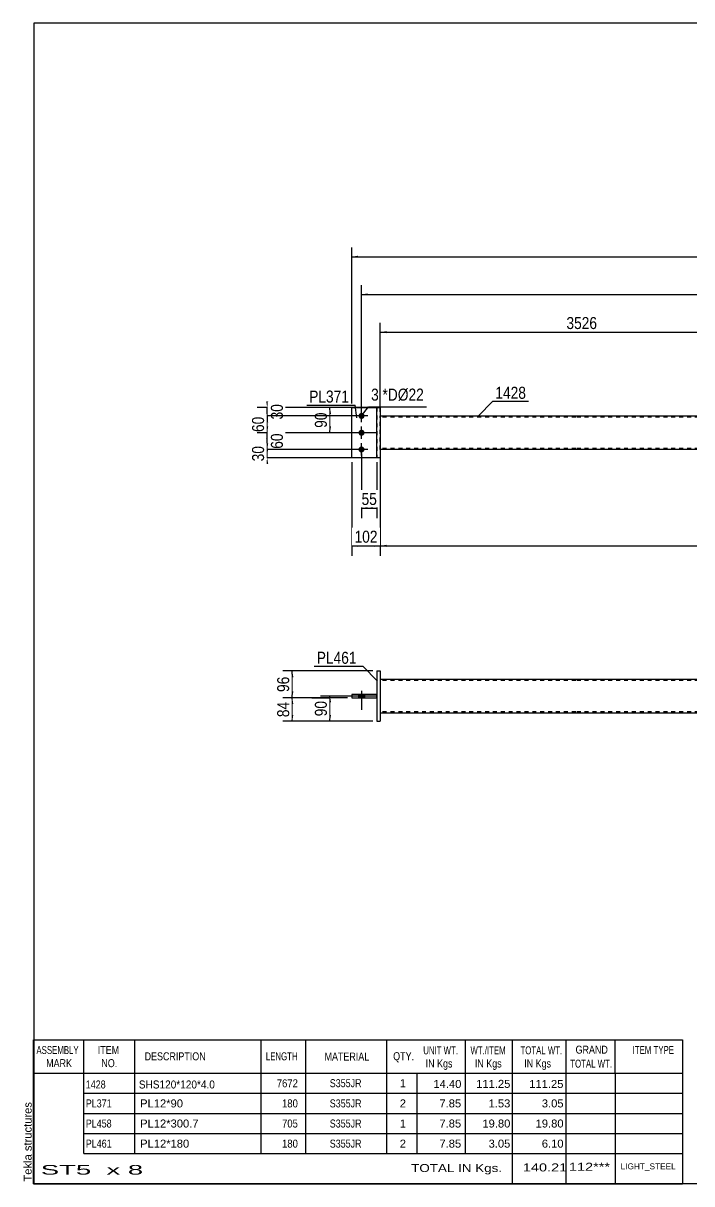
# Model space of a CAD drawing. Header units: millimetres. Extents: x 2 to 405, y 5 to 282.
# Drawn here: x 2.5 to 162.1, y 5 to 282 of the extents above; entities that cross this region are included whole.
import ezdxf

# ---------------------------------------------------------------- set-up
doc = ezdxf.new("R2010")
doc.units = ezdxf.units.MM
doc.linetypes.add('DXK_LINE_DOT1', pattern=[1.8814, 0.9407, -0.9407])
doc.styles.add('Arial', font='ARIAL.TTF', dxfattribs={"height": 0.2})
doc.styles.add('Arial Narrow', font='ARIALN.TTF', dxfattribs={"height": 0.2})

# ---------------------------------------------------------------- blocks, each defined once
blk = doc.blocks.new('Unknown-629095321-1767')
at = {"color": 5, "linetype": 'Continuous'}
for p, q in [((405, 282), (5, 282)), ((5, 282), (5, 5)), ((405, 5), (405, 282)), ((5, 5), (405, 5))]:
    blk.add_line(p, q, dxfattribs=at)
at = {"color": 174, "linetype": 'Continuous', "style": 'Arial'}
blk.add_text('Tekla structures', height=1.9102, rotation=90, dxfattribs=at).set_placement((4.5, 5.5))
blk = doc.blocks.new('Part-629095321-1239 - 1222')
at = {"color": 2, "linetype": 'Continuous'}
for p, q in [((86.95, 178.25), (86.95, 190.25)), ((86.95, 190.25), (87.75, 190.25)), ((87.75, 190.25), (87.75, 178.25)), ((87.75, 178.25), (86.95, 178.25))]:
    blk.add_line(p, q, dxfattribs=at)
blk = doc.blocks.new('Part-629095321-1238 - 1222')
at = {"color": 2, "linetype": 'Continuous'}
for p, q in [((80.95, 178.25), (80.95, 190.25)), ((80.95, 190.25), (86.95, 190.25)), ((86.95, 178.25), (80.95, 178.25))]:
    blk.add_line(p, q, dxfattribs=at)
at = {"color": 7, "linetype": 'DXK_LINE_DOT1'}
blk.add_line((86.95, 190.25), (86.95, 178.25), dxfattribs=at)
blk = doc.blocks.new('Part-629095321-1243 - 1222')
at = {"color": 2, "linetype": 'Continuous'}
for p, q in [((87.75, 188.25), (134.42, 188.25)), ((134.52, 188.25), (274.84, 188.25)), ((274.94, 188.25), (321.61, 188.25)), ((134.42, 180.25), (87.75, 180.25)), ((274.84, 180.25), (134.52, 180.25)), ((321.61, 180.25), (274.94, 180.25))]:
    blk.add_line(p, q, dxfattribs=at)
at = {"color": 7, "linetype": 'DXK_LINE_DOT1'}
for p, q in [((87.75, 180.25), (87.75, 188.25)), ((134.42, 187.98), (87.75, 187.98)), ((274.84, 187.98), (134.52, 187.98)), ((321.61, 187.98), (274.94, 187.98)), ((321.61, 180.25), (321.61, 188.25)), ((134.42, 180.52), (87.75, 180.52)), ((274.84, 180.52), (134.52, 180.52)), ((321.61, 180.52), (274.94, 180.52))]:
    blk.add_line(p, q, dxfattribs=at)
blk = doc.blocks.new('Bolt-629095321-1244 - 1222')
at = {"linetype": 'Continuous'}
for points in [[(83.28, 187.52, -1), (83.28, 188.98, -1)], [(83.28, 183.52, -1), (83.28, 184.98, -1)], [(83.28, 179.52, -1), (83.28, 180.98, -1)]]:
    blk.add_hatch(color=3, dxfattribs=at).paths.add_polyline_path(points)
at = {"color": 3, "linetype": 'Continuous'}
for p, q in [((83.28, 186.78), (83.28, 189.72)), ((84.75, 188.25), (81.82, 188.25)), ((83.28, 182.78), (83.28, 185.72)), ((84.75, 184.25), (81.82, 184.25)), ((84.75, 180.25), (81.82, 180.25)), ((83.28, 178.78), (83.28, 181.72))]:
    blk.add_line(p, q, dxfattribs=at)
blk = doc.blocks.new('Part-629095321-1253 - 1252')
at = {"color": 2, "linetype": 'Continuous'}
for p, q in [((80.95, 121.78), (80.95, 120.98)), ((86.95, 121.78), (80.95, 121.78)), ((80.95, 120.98), (86.95, 120.98)), ((86.95, 120.98), (86.95, 121.78))]:
    blk.add_line(p, q, dxfattribs=at)
blk = doc.blocks.new('Part-629095321-1254 - 1252')
at = {"color": 2, "linetype": 'Continuous'}
for p, q in [((86.95, 127.38), (86.95, 115.38)), ((86.95, 127.38), (87.75, 127.38)), ((87.75, 127.38), (87.75, 115.38)), ((86.95, 115.38), (87.75, 115.38))]:
    blk.add_line(p, q, dxfattribs=at)
blk = doc.blocks.new('Part-629095321-1258 - 1252')
at = {"color": 2, "linetype": 'Continuous'}
for p, q in [((134.42, 125.38), (87.75, 125.38)), ((274.84, 125.38), (134.52, 125.38)), ((321.61, 125.38), (274.94, 125.38)), ((181.18, 121.38), (181.18, 121.38)), ((181.18, 121.38), (228.18, 121.38)), ((181.18, 121.38), (181.18, 121.38)), ((228.18, 121.38), (228.18, 121.38)), ((228.18, 121.38), (228.18, 121.38)), ((87.75, 117.38), (134.42, 117.38)), ((134.52, 117.38), (274.84, 117.38)), ((274.94, 117.38), (321.61, 117.38))]:
    blk.add_line(p, q, dxfattribs=at)
at = {"color": 7, "linetype": 'DXK_LINE_DOT1'}
for p, q in [((87.75, 125.38), (87.75, 117.38)), ((134.42, 125.12), (87.75, 125.12)), ((274.84, 125.12), (134.52, 125.12)), ((321.61, 125.12), (274.94, 125.12)), ((321.61, 117.38), (321.61, 125.38)), ((181.18, 121.38), (228.18, 121.38)), ((181.18, 121.38), (228.18, 121.38)), ((181.18, 121.38), (228.18, 121.38)), ((181.18, 121.38), (181.18, 121.38)), ((181.18, 121.38), (181.18, 121.38)), ((181.18, 120.58), (181.18, 121.38)), ((228.18, 120.58), (181.18, 120.58)), ((228.18, 120.58), (181.18, 120.58)), ((228.18, 120.58), (181.18, 120.58)), ((228.18, 120.58), (181.18, 120.58)), ((181.18, 120.58), (181.18, 120.58)), ((181.18, 120.58), (181.18, 120.58)), ((228.18, 121.38), (228.18, 121.38)), ((228.18, 121.38), (228.18, 121.38)), ((228.18, 120.58), (228.18, 121.38)), ((228.18, 120.58), (228.18, 120.58)), ((228.18, 120.58), (228.18, 120.58)), ((134.42, 117.65), (87.75, 117.65)), ((274.84, 117.65), (134.52, 117.65)), ((321.61, 117.65), (274.94, 117.65))]:
    blk.add_line(p, q, dxfattribs=at)
blk = doc.blocks.new('Bolt-629095321-1259 - 1252')
at = {"linetype": 'Continuous'}
blk.add_hatch(color=3, dxfattribs=at).paths.add_polyline_path([(82.55, 120.98), (84.02, 120.98), (84.02, 121.78), (82.55, 121.78)])
blk.add_hatch(color=3, dxfattribs=at).paths.add_polyline_path([(82.55, 120.98), (84.02, 120.98), (84.02, 121.78), (82.55, 121.78)])
blk.add_hatch(color=3, dxfattribs=at).paths.add_polyline_path([(82.55, 120.98), (84.02, 120.98), (84.02, 121.78), (82.55, 121.78)])
at = {"color": 3, "linetype": 'Continuous'}
for p, q in [((83.28, 122.65), (83.28, 118.12)), ((83.28, 122.65), (83.28, 118.12)), ((83.28, 122.65), (83.28, 118.12)), ((82.55, 121.78), (82.55, 120.98)), ((82.55, 121.78), (82.55, 120.98)), ((82.55, 121.78), (82.55, 120.98)), ((84.02, 121.78), (84.02, 120.98)), ((84.02, 121.78), (84.02, 120.98)), ((84.02, 121.78), (84.02, 120.98))]:
    blk.add_line(p, q, dxfattribs=at)
blk = doc.blocks.new('StraightDimension-629095321-1308 - 1222')
at = {"linetype": 'Continuous'}
for points in [[(84.78, 166), (83.28, 166.25), (84.78, 166.5)], [(85.45, 166.5), (86.95, 166.25), (85.45, 166)]]:
    blk.add_hatch(color=7, dxfattribs=at).paths.add_polyline_path(points)
at = {"color": 7, "linetype": 'Continuous'}
for p, q in [((83.28, 179.25), (83.28, 163.85)), ((86.95, 177.25), (86.95, 163.85)), ((83.28, 166.25), (86.95, 166.25))]:
    blk.add_line(p, q, dxfattribs=at)
at = {"color": 0}
blk.add_wipeout([(87.54, 166.4), (87.54, 170.6), (82.69, 170.6), (82.69, 166.4)], dxfattribs=at)
at = {"color": 3, "style": 'Arial Narrow'}
blk.add_text('55', height=2.863, dxfattribs=at).set_placement((83.29, 167))
blk = doc.blocks.new('StraightDimension-629095321-1321 - 1222')
at = {"linetype": 'Continuous'}
for points in [[(89.25, 208), (87.75, 208.25), (89.25, 208.5)], [(182.49, 208.5), (183.99, 208.25), (182.49, 208)]]:
    blk.add_hatch(color=7, dxfattribs=at).paths.add_polyline_path(points)
at = {"color": 7, "linetype": 'Continuous'}
for p, q in [((87.75, 189.25), (87.75, 210.5)), ((87.75, 208.25), (183.99, 208.25)), ((183.99, 197.82), (183.99, 210.5))]:
    blk.add_line(p, q, dxfattribs=at)
at = {"color": 0}
blk.add_wipeout([(140.13, 208.4), (140.13, 212.6), (131.61, 212.6), (131.61, 208.4)], dxfattribs=at)
at = {"color": 3, "style": 'Arial Narrow'}
blk.add_text('3526', height=2.863, dxfattribs=at).set_placement((132.21, 209))
blk = doc.blocks.new('StraightDimension-629095321-1338 - 1222')
at = {"linetype": 'Continuous'}
for points in [[(89.25, 157), (87.75, 157.25), (89.25, 157.5)], [(320.11, 157.5), (321.61, 157.25), (320.11, 157)]]:
    blk.add_hatch(color=7, dxfattribs=at).paths.add_polyline_path(points)
at = {"color": 7, "linetype": 'Continuous'}
for p, q in [((87.75, 179.25), (87.75, 154.85)), ((321.61, 179.25), (321.61, 154.85)), ((87.75, 157.25), (321.61, 157.25))]:
    blk.add_line(p, q, dxfattribs=at)
at = {"color": 0}
blk.add_wipeout([(208.94, 157.4), (208.94, 161.6), (200.42, 161.6), (200.42, 157.4)], dxfattribs=at)
at = {"color": 3, "style": 'Arial Narrow'}
blk.add_text('7672', height=2.863, dxfattribs=at).set_placement((201.02, 158))
blk = doc.blocks.new('StraightDimension-629095321-1339 - 1222')
at = {"linetype": 'Continuous'}
for points in [[(82.45, 157), (80.95, 157.25), (82.45, 157.5)], [(86.25, 157.5), (87.75, 157.25), (86.25, 157)]]:
    blk.add_hatch(color=7, dxfattribs=at).paths.add_polyline_path(points)
at = {"color": 7, "linetype": 'Continuous'}
for p, q in [((87.75, 179.25), (87.75, 154.85)), ((80.95, 177.25), (80.95, 154.85)), ((80.95, 157.25), (87.75, 157.25))]:
    blk.add_line(p, q, dxfattribs=at)
at = {"color": 0}
blk.add_wipeout([(87.69, 157.4), (87.69, 161.6), (81.01, 161.6), (81.01, 157.4)], dxfattribs=at)
at = {"color": 3, "style": 'Arial Narrow'}
blk.add_text('102', height=2.863, dxfattribs=at).set_placement((81.61, 158))
blk = doc.blocks.new('StraightDimension-629095321-1282 - 1222')
at = {"linetype": 'Continuous'}
for points in [[(75.5, 188.75), (75.75, 190.25), (76, 188.75)], [(76, 185.75), (75.75, 184.25), (75.5, 185.75)]]:
    blk.add_hatch(color=7, dxfattribs=at).paths.add_polyline_path(points)
at = {"color": 7, "linetype": 'Continuous'}
for p, q in [((85.95, 190.25), (73.5, 190.25)), ((75.75, 184.25), (75.75, 190.25)), ((86.75, 184.25), (73.5, 184.25))]:
    blk.add_line(p, q, dxfattribs=at)
at = {"color": 0}
blk.add_wipeout([(75.6, 189.68), (71.4, 189.68), (71.4, 184.82), (75.6, 184.82)], dxfattribs=at)
at = {"color": 3, "style": 'Arial Narrow'}
blk.add_text('90', height=2.863, rotation=90.0002, dxfattribs=at).set_placement((75, 185.42))
blk = doc.blocks.new('StraightDimension-629095321-1292 - 1222')
at = {"linetype": 'Continuous'}
for points in [[(61, 191.75), (60.75, 190.25), (60.5, 191.75)], [(60.5, 186.75), (60.75, 188.25), (61, 186.75)]]:
    blk.add_hatch(color=7, dxfattribs=at).paths.add_polyline_path(points)
at = {"color": 7, "linetype": 'Continuous'}
for p, q in [((85.95, 190.25), (58.35, 190.25)), ((60.75, 188.25), (60.75, 190.25)), ((82.28, 188.25), (58.35, 188.25))]:
    blk.add_line(p, q, dxfattribs=at)
at = {"color": 0}
blk.add_wipeout([(65.1, 191.68), (60.9, 191.68), (60.9, 186.82), (65.1, 186.82)], dxfattribs=at)
at = {"color": 3, "style": 'Arial Narrow'}
blk.add_text('30', height=2.863, rotation=90.0002, dxfattribs=at).set_placement((64.5, 187.42))
blk = doc.blocks.new('StraightDimension-629095321-1293 - 1222')
at = {"linetype": 'Continuous'}
for points in [[(60.5, 186.75), (60.75, 188.25), (61, 186.75)], [(61, 185.75), (60.75, 184.25), (60.5, 185.75)]]:
    blk.add_hatch(color=7, dxfattribs=at).paths.add_polyline_path(points)
at = {"color": 7, "linetype": 'Continuous'}
for p, q in [((82.28, 188.25), (58.5, 188.25)), ((60.75, 184.25), (60.75, 188.25)), ((82.28, 184.25), (58.5, 184.25))]:
    blk.add_line(p, q, dxfattribs=at)
at = {"color": 0}
blk.add_wipeout([(60.6, 188.68), (56.4, 188.68), (56.4, 183.82), (60.6, 183.82)], dxfattribs=at)
at = {"color": 3, "style": 'Arial Narrow'}
blk.add_text('60', height=2.863, rotation=90.0002, dxfattribs=at).set_placement((60, 184.42))
blk = doc.blocks.new('StraightDimension-629095321-1294 - 1222')
at = {"linetype": 'Continuous'}
for points in [[(60.5, 182.75), (60.75, 184.25), (61, 182.75)], [(61, 181.75), (60.75, 180.25), (60.5, 181.75)]]:
    blk.add_hatch(color=7, dxfattribs=at).paths.add_polyline_path(points)
at = {"color": 7, "linetype": 'Continuous'}
for p, q in [((82.28, 184.25), (58.35, 184.25)), ((60.75, 180.25), (60.75, 184.25)), ((82.28, 180.25), (58.35, 180.25))]:
    blk.add_line(p, q, dxfattribs=at)
at = {"color": 0}
blk.add_wipeout([(65.1, 184.68), (60.9, 184.68), (60.9, 179.82), (65.1, 179.82)], dxfattribs=at)
at = {"color": 3, "style": 'Arial Narrow'}
blk.add_text('60', height=2.863, rotation=90.0002, dxfattribs=at).set_placement((64.5, 180.42))
blk = doc.blocks.new('StraightDimension-629095321-1295 - 1222')
at = {"linetype": 'Continuous'}
for points in [[(61, 181.75), (60.75, 180.25), (60.5, 181.75)], [(60.5, 176.75), (60.75, 178.25), (61, 176.75)]]:
    blk.add_hatch(color=7, dxfattribs=at).paths.add_polyline_path(points)
at = {"color": 7, "linetype": 'Continuous'}
for p, q in [((82.28, 180.25), (58.5, 180.25)), ((60.75, 178.25), (60.75, 180.25)), ((85.95, 178.25), (58.5, 178.25))]:
    blk.add_line(p, q, dxfattribs=at)
at = {"color": 0}
blk.add_wipeout([(60.6, 181.68), (56.4, 181.68), (56.4, 176.82), (60.6, 176.82)], dxfattribs=at)
at = {"color": 3, "style": 'Arial Narrow'}
blk.add_text('30', height=2.863, rotation=90.0002, dxfattribs=at).set_placement((60, 177.42))
blk = doc.blocks.new('StraightDimension-629095321-1331 - 1222')
at = {"linetype": 'Continuous'}
for points in [[(84.78, 217), (83.28, 217.25), (84.78, 217.5)], [(324.58, 217.5), (326.08, 217.25), (324.58, 217)]]:
    blk.add_hatch(color=7, dxfattribs=at).paths.add_polyline_path(points)
at = {"color": 7, "linetype": 'Continuous'}
for p, q in [((83.28, 189.25), (83.28, 219.5)), ((326.08, 189.25), (326.08, 219.5)), ((83.28, 217.25), (326.08, 217.25))]:
    blk.add_line(p, q, dxfattribs=at)
at = {"color": 0}
blk.add_wipeout([(208.94, 217.4), (208.94, 221.6), (200.42, 221.6), (200.42, 217.4)], dxfattribs=at)
at = {"color": 3, "style": 'Arial Narrow'}
blk.add_text('7806', height=2.863, dxfattribs=at).set_placement((201.02, 218))
blk = doc.blocks.new('StraightDimension-629095321-1345 - 1222')
at = {"linetype": 'Continuous'}
for points in [[(82.45, 226), (80.95, 226.25), (82.45, 226.5)], [(326.91, 226.5), (328.41, 226.25), (326.91, 226)]]:
    blk.add_hatch(color=7, dxfattribs=at).paths.add_polyline_path(points)
at = {"color": 7, "linetype": 'Continuous'}
for p, q in [((80.95, 191.25), (80.95, 228.5)), ((328.41, 191.25), (328.41, 228.5)), ((80.95, 226.25), (328.41, 226.25))]:
    blk.add_line(p, q, dxfattribs=at)
at = {"color": 0}
blk.add_wipeout([(208.94, 226.4), (208.94, 230.6), (200.42, 230.6), (200.42, 226.4)], dxfattribs=at)
at = {"color": 3, "style": 'Arial Narrow'}
blk.add_text('7876', height=2.863, dxfattribs=at).set_placement((201.02, 227))
blk = doc.blocks.new('StraightDimension-629095321-1349 - 1252')
at = {"linetype": 'Continuous'}
for points in [[(75.5, 119.88), (75.75, 121.38), (76, 119.88)], [(76, 116.88), (75.75, 115.38), (75.5, 116.88)]]:
    blk.add_hatch(color=7, dxfattribs=at).paths.add_polyline_path(points)
at = {"color": 7, "linetype": 'Continuous'}
for p, q in [((86.75, 121.38), (73.5, 121.38)), ((75.75, 115.38), (75.75, 121.38)), ((85.95, 115.38), (73.5, 115.38))]:
    blk.add_line(p, q, dxfattribs=at)
at = {"color": 0}
blk.add_wipeout([(75.6, 120.81), (71.4, 120.81), (71.4, 115.96), (75.6, 115.96)], dxfattribs=at)
at = {"color": 3, "style": 'Arial Narrow'}
blk.add_text('90', height=2.863, rotation=90.0002, dxfattribs=at).set_placement((75, 116.56))
blk = doc.blocks.new('StraightDimension-629095321-1359 - 1252')
at = {"linetype": 'Continuous'}
for points in [[(66.5, 125.88), (66.75, 127.38), (67, 125.88)], [(67, 122.48), (66.75, 120.98), (66.5, 122.48)]]:
    blk.add_hatch(color=7, dxfattribs=at).paths.add_polyline_path(points)
at = {"color": 7, "linetype": 'Continuous'}
for p, q in [((85.95, 127.38), (64.5, 127.38)), ((66.75, 120.98), (66.75, 127.38)), ((79.95, 120.98), (64.5, 120.98))]:
    blk.add_line(p, q, dxfattribs=at)
at = {"color": 0}
blk.add_wipeout([(66.6, 126.61), (62.4, 126.61), (62.4, 121.76), (66.6, 121.76)], dxfattribs=at)
at = {"color": 3, "style": 'Arial Narrow'}
blk.add_text('96', height=2.863, rotation=90.0002, dxfattribs=at).set_placement((66, 122.36))
blk = doc.blocks.new('StraightDimension-629095321-1360 - 1252')
at = {"linetype": 'Continuous'}
for points in [[(66.5, 119.48), (66.75, 120.98), (67, 119.48)], [(67, 116.88), (66.75, 115.38), (66.5, 116.88)]]:
    blk.add_hatch(color=7, dxfattribs=at).paths.add_polyline_path(points)
at = {"color": 7, "linetype": 'Continuous'}
for p, q in [((79.95, 120.98), (64.5, 120.98)), ((66.75, 115.38), (66.75, 120.98)), ((85.95, 115.38), (64.5, 115.38))]:
    blk.add_line(p, q, dxfattribs=at)
at = {"color": 0}
blk.add_wipeout([(66.6, 120.61), (62.4, 120.61), (62.4, 115.76), (66.6, 115.76)], dxfattribs=at)
at = {"color": 3, "style": 'Arial Narrow'}
blk.add_text('84', height=2.863, rotation=90.0002, dxfattribs=at).set_placement((66, 116.36))
blk = doc.blocks.new('CBS_BOM-629095321-1806')
at = {"color": 7, "linetype": 'Continuous'}
for p, q in [((4.97, 31.37), (4.97, 39.37)), ((4.97, 39.37), (159.89, 39.37)), ((16.97, 31.37), (16.97, 39.37)), ((29.16, 31.37), (29.16, 39.37)), ((59.32, 31.37), (59.32, 39.37)), ((70, 31.37), (70, 39.37)), ((89.32, 31.37), (89.32, 39.37)), ((108.12, 31.37), (108.12, 39.37)), ((119.33, 31.37), (119.33, 39.37)), ((132.12, 31.37), (132.12, 39.37)), ((143.87, 31.37), (143.87, 39.37)), ((159.89, 39.36), (159.89, 31.38)), ((4.97, 31.37), (159.89, 31.37)), ((4.97, 26.57), (4.97, 31.37)), ((16.97, 26.57), (16.97, 31.37)), ((29.16, 26.57), (29.16, 31.37)), ((59.32, 26.57), (59.32, 31.37)), ((70, 26.57), (70, 31.37)), ((89.32, 26.57), (89.32, 31.37)), ((96.58, 26.57), (96.58, 31.37)), ((108.12, 26.57), (108.12, 31.37)), ((119.33, 26.57), (119.33, 31.37)), ((132.12, 26.57), (132.12, 31.37)), ((143.89, 26.57), (143.89, 31.37)), ((159.89, 31.37), (159.89, 26.57)), ((4.97, 21.77), (4.97, 26.57)), ((16.97, 26.57), (159.89, 26.57)), ((16.97, 21.77), (16.97, 26.57)), ((29.16, 21.77), (29.16, 26.57)), ((59.32, 21.77), (59.32, 26.57)), ((70, 21.77), (70, 26.57)), ((89.32, 21.77), (89.32, 26.57)), ((96.58, 21.77), (96.58, 26.57)), ((108.12, 21.77), (108.12, 26.57)), ((119.33, 21.77), (119.33, 26.57)), ((132.12, 21.77), (132.12, 26.57)), ((143.89, 21.77), (143.89, 26.57)), ((159.89, 26.56), (159.89, 21.77)), ((4.97, 16.97), (4.97, 21.77)), ((16.97, 21.77), (159.89, 21.77)), ((16.97, 16.97), (16.97, 21.77)), ((29.16, 16.97), (29.16, 21.77)), ((59.32, 16.97), (59.32, 21.77)), ((70, 16.97), (70, 21.77)), ((89.32, 16.97), (89.32, 21.77)), ((96.58, 16.97), (96.58, 21.77)), ((108.12, 16.97), (108.12, 21.77)), ((119.33, 16.97), (119.33, 21.77)), ((132.12, 16.97), (132.12, 21.77)), ((143.89, 16.97), (143.89, 21.77)), ((159.89, 21.76), (159.89, 16.97)), ((4.97, 12.17), (4.97, 16.97)), ((16.97, 16.97), (159.89, 16.97)), ((16.97, 12.17), (16.97, 16.97)), ((29.16, 12.17), (29.16, 16.97)), ((59.32, 12.17), (59.32, 16.97)), ((70, 12.17), (70, 16.97)), ((89.32, 12.17), (89.32, 16.97)), ((96.58, 12.17), (96.58, 16.97)), ((108.12, 12.17), (108.12, 16.97)), ((119.33, 12.17), (119.33, 16.97)), ((132.12, 12.17), (132.12, 16.97)), ((143.89, 12.17), (143.89, 16.97)), ((159.89, 16.96), (159.89, 12.17)), ((4.97, 4.97), (4.97, 12.15)), ((16.97, 12.17), (159.89, 12.17)), ((119.33, 4.97), (119.33, 12.15)), ((132.12, 4.97), (132.12, 12.15)), ((143.93, 4.97), (143.93, 12.15)), ((159.89, 12.17), (159.89, 4.97)), ((4.97, 4.97), (159.89, 4.97))]:
    blk.add_line(p, q, dxfattribs=at)
at = {"color": 3, "linetype": 'Continuous', "style": 'Arial'}
for s, height, width, p in [('ASSEMBLY', 1.91, 0.7, (5.65, 35.94)), ('ITEM', 1.91, 0.8, (20.3, 35.94)), ('DESCRIPTION', 1.9102, 0.8, (31.48, 34.44)), ('LENGTH', 1.91, 0.7, (60.43, 34.44)), ('MATERIAL', 1.91, 0.8, (74.45, 34.39)), ('QTY.', 1.91, 0.8, (90.84, 34.47)), ('UNIT WT.', 1.91, 0.7, (98.01, 35.87)), ('WT./ITEM', 1.91, 0.7, (109.3, 35.87)), ('TOTAL WT.', 1.91, 0.7, (121.24, 35.87)), ('GRAND', 1.91, 0.8, (134.39, 36.03)), ('ITEM TYPE', 1.91, 0.7, (148.03, 35.95)), ('MARK', 1.91, 0.8, (7.97, 32.81)), ('NO.', 1.91, 0.8, (21.15, 32.81)), ('IN Kgs', 1.91, 0.8, (98.59, 32.73)), ('IN Kgs', 1.91, 0.8, (110.34, 32.73)), ('IN Kgs', 1.91, 0.8, (122.13, 32.73)), ('TOTAL WT.', 1.91, 0.7, (133.13, 32.69))]:
    blk.add_text(s, height=height, dxfattribs=dict(at, width=width)).set_placement(p)
at = {"color": 7, "linetype": 'Continuous', "style": 'Arial'}
for s, height, width, p in [('1428', 1.91, 0.8, (17.43, 27.72)), ('SHS120*120*4.0', 1.9102, 0.9, (30.1, 27.72)), ('7672', 1.91, 0.85, (63.04, 28)), ('S355JR', 1.91, 0.8, (75.69, 28.03)), ('PL371', 1.91, 0.8, (17.43, 23.2)), ('180', 1.91, 0.85, (64.3, 23.2)), ('S355JR', 1.91, 0.8, (75.69, 23.2)), ('PL458', 1.91, 0.8, (17.43, 18.4)), ('705', 1.91, 0.85, (64.3, 18.4)), ('S355JR', 1.91, 0.8, (75.69, 18.4)), ('PL461', 1.91, 0.8, (17.43, 13.6)), ('180', 1.91, 0.85, (64.3, 13.6)), ('S355JR', 1.91, 0.8, (75.69, 13.6))]:
    blk.add_text(s, height=height, dxfattribs=dict(at, width=width)).set_placement(p)
for s, p in [('1', (92.41, 28.03)), ('14.40', (100.44, 27.84)), ('111.25', (110.66, 27.87)), ('111.25', (123.33, 27.84)), ('PL12*90', (30.41, 23.2)), ('2', (92.41, 23.2)), ('7.85', (101.88, 23.2)), ('1.53', (113.62, 23.2)), ('3.05', (126.33, 23.2)), ('PL12*300.7', (30.41, 18.4)), ('1', (92.41, 18.4)), ('7.85', (101.88, 18.4)), ('19.80', (112.14, 18.4)), ('19.80', (124.85, 18.4)), ('PL12*180', (30.41, 13.6)), ('2', (92.41, 13.6)), ('7.85', (101.88, 13.6)), ('3.05', (113.62, 13.6)), ('6.10', (126.33, 13.6))]:
    blk.add_text(s, height=1.91, dxfattribs=at).set_placement(p)
at = {"color": 6, "linetype": 'Continuous', "style": 'Arial'}
for s, height, width, p in [('ST5  x 8', 2.292, 2.05, (6.69, 7.16)), ('TOTAL IN Kgs.', 1.9102, 1.2, (95.13, 7.77)), ('140.21', 1.91, 1.3, (121.79, 7.92)), ('112***', 1.91, 1.3, (132.79, 8.08))]:
    blk.add_text(s, height=height, dxfattribs=dict(at, width=width)).set_placement(p)
blk.add_text('LIGHT_STEEL', height=1.4135, dxfattribs=at).set_placement((145.14, 8.42))
blk = doc.blocks.new('Mark-629095321-1380 - 1222')
at = {"color": 7, "linetype": 'Continuous'}
blk.add_line((82.17, 187.83), (81.78, 190.85), dxfattribs=at)
at = {"color": 0}
blk.add_wipeout([(80.28, 191.45), (80.28, 194.45), (70.78, 194.45), (70.78, 191.45)], dxfattribs=at)
blk.add_wipeout([(80.28, 191.45), (80.28, 194.45), (70.78, 194.45), (70.78, 191.45)], dxfattribs=at)
at = {"color": 7, "linetype": 'Continuous'}
blk.add_line((70.18, 190.85), (81.78, 190.85), dxfattribs=at)
at = {"color": 3, "style": 'Arial Narrow'}
blk.add_text('PL371', height=2.863, dxfattribs=at).set_placement((70.78, 191.45))
blk = doc.blocks.new('Mark-629095321-1389 - 1222')
at = {"color": 0}
blk.add_wipeout([(122.55, 192.35), (122.55, 195.35), (115.24, 195.35), (115.24, 192.35)], dxfattribs=at)
blk.add_wipeout([(122.55, 192.35), (122.55, 195.35), (115.24, 195.35), (115.24, 192.35)], dxfattribs=at)
at = {"color": 7, "linetype": 'Continuous'}
for p, q in [((111.1, 188.22), (114.64, 191.75)), ((114.64, 191.75), (123.15, 191.75))]:
    blk.add_line(p, q, dxfattribs=at)
at = {"color": 3, "style": 'Arial Narrow'}
blk.add_text('1428', height=2.863, dxfattribs=at).set_placement((115.24, 192.35))
blk = doc.blocks.new('Mark-629095321-1401 - 1222')
at = {"color": 7, "linetype": 'Continuous'}
for p, q in [((83.28, 188.25), (84.97, 190.41)), ((84.97, 190.41), (98.76, 190.41))]:
    blk.add_line(p, q, dxfattribs=at)
at = {"color": 0}
blk.add_wipeout([(87.39, 191.91), (87.39, 194.91), (85.57, 194.91), (85.57, 191.91)], dxfattribs=at)
blk.add_wipeout([(87.39, 191.91), (87.39, 194.91), (85.57, 194.91), (85.57, 191.91)], dxfattribs=at)
blk.add_wipeout([(91.94, 191.91), (91.94, 194.91), (88.29, 194.91), (88.29, 191.91)], dxfattribs=at)
blk.add_wipeout([(91.94, 191.91), (91.94, 194.91), (88.29, 194.91), (88.29, 191.91)], dxfattribs=at)
at = {"color": 3, "style": 'Arial Narrow'}
blk.add_text('3', height=2.86, dxfattribs=at).set_placement((85.57, 191.91))
at = {"color": 0}
blk.add_wipeout([(98.16, 191.91), (98.16, 194.91), (91.94, 194.91), (91.94, 191.91)], dxfattribs=at)
blk.add_wipeout([(98.16, 191.91), (98.16, 194.91), (91.94, 194.91), (91.94, 191.91)], dxfattribs=at)
at = {"color": 3, "style": 'Arial Narrow'}
for s, p in [('*D', (88.29, 191.91)), ('Ø22', (91.94, 191.91))]:
    blk.add_text(s, height=2.863, dxfattribs=at).set_placement(p)
blk = doc.blocks.new('Mark-629095321-1374 - 1252')
at = {"color": 7, "linetype": 'Continuous'}
blk.add_line((87.13, 124.96), (83.59, 128.5), dxfattribs=at)
at = {"color": 0}
blk.add_wipeout([(82.09, 129.1), (82.09, 132.1), (72.59, 132.1), (72.59, 129.1)], dxfattribs=at)
blk.add_wipeout([(82.09, 129.1), (82.09, 132.1), (72.59, 132.1), (72.59, 129.1)], dxfattribs=at)
at = {"color": 7, "linetype": 'Continuous'}
blk.add_line((71.99, 128.5), (83.59, 128.5), dxfattribs=at)
at = {"color": 3, "style": 'Arial Narrow'}
blk.add_text('PL461', height=2.863, dxfattribs=at).set_placement((72.59, 129.1))

msp = doc.modelspace()

# ---------------------------------------------------------------- block references
for name in ['Unknown-629095321-1767', 'Part-629095321-1238 - 1222', 'Bolt-629095321-1244 - 1222', 'Part-629095321-1239 - 1222', 'Part-629095321-1243 - 1222', 'Part-629095321-1254 - 1252', 'Part-629095321-1258 - 1252', 'Bolt-629095321-1259 - 1252', 'Part-629095321-1253 - 1252', 'CBS_BOM-629095321-1806']:
    msp.add_blockref(name, (0, 0))

# ---------------------------------------------------------------- next in the draw order: block references
for name in ['StraightDimension-629095321-1321 - 1222', 'StraightDimension-629095321-1308 - 1222', 'StraightDimension-629095321-1349 - 1252']:
    msp.add_blockref(name, (0, 0))

# ---------------------------------------------------------------- next in the draw order: block references
for name in ['StraightDimension-629095321-1282 - 1222', 'StraightDimension-629095321-1338 - 1222', 'StraightDimension-629095321-1359 - 1252']:
    msp.add_blockref(name, (0, 0))

# ---------------------------------------------------------------- next in the draw order: block references
for name in ['StraightDimension-629095321-1292 - 1222', 'StraightDimension-629095321-1339 - 1222', 'Mark-629095321-1374 - 1252', 'StraightDimension-629095321-1360 - 1252']:
    msp.add_blockref(name, (0, 0))

# ---------------------------------------------------------------- next in the draw order: block references
msp.add_blockref('StraightDimension-629095321-1293 - 1222', (0, 0))

# ---------------------------------------------------------------- next in the draw order: block references
for name in ['StraightDimension-629095321-1331 - 1222', 'StraightDimension-629095321-1294 - 1222']:
    msp.add_blockref(name, (0, 0))

# ---------------------------------------------------------------- next in the draw order: block references
for name in ['StraightDimension-629095321-1345 - 1222', 'StraightDimension-629095321-1295 - 1222']:
    msp.add_blockref(name, (0, 0))

# ---------------------------------------------------------------- next in the draw order: block references
for name in ['Mark-629095321-1380 - 1222', 'Mark-629095321-1389 - 1222']:
    msp.add_blockref(name, (0, 0))

# ---------------------------------------------------------------- next in the draw order: block references
msp.add_blockref('Mark-629095321-1401 - 1222', (0, 0))

doc.saveas('drawing.dxf')
